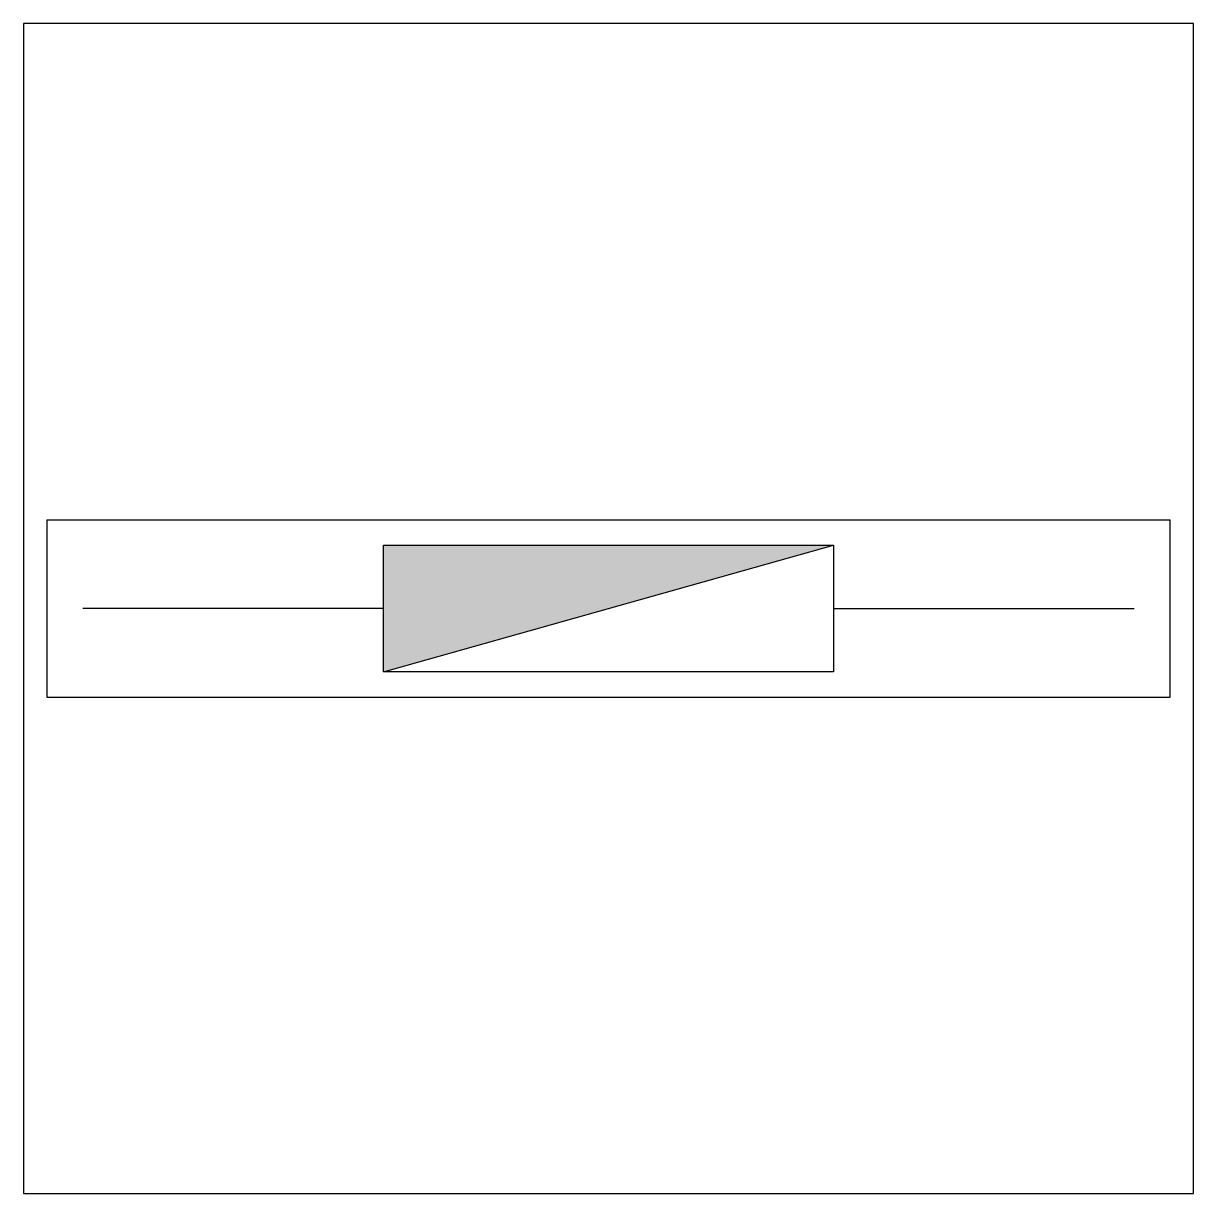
# Model space of a CAD drawing. Header units: millimetres. Extents: x 0 to 1000, y 0 to 1000.
import ezdxf

# ---------------------------------------------------------------- set-up
doc = ezdxf.new("R2010")
doc.units = ezdxf.units.MM
doc.layers.get('0').update_dxf_attribs({"color": 2})
doc.layers.add('1', color=1, linetype='Continuous')
doc.layers.add('3', color=7, linetype='Continuous')

msp = doc.modelspace()

# ---------------------------------------------------------------- hatches: boundary and pattern name
at = {"layer": '3'}
msp.add_hatch(color=256, dxfattribs=at).paths.add_polyline_path([(692.3, 554.1), (307.7, 554.1), (307.7, 445.9)])

# ---------------------------------------------------------------- linework, layer by layer
at = {"color": 2}
msp.add_lwpolyline([(0, 0), (1000, 0), (1000, 1000), (0, 1000)], close=True, dxfattribs=at)
at = {"layer": '1', "color": 1}
for p, q in [((20, 575.9), (20, 424.1)), ((20, 575.9), (980, 575.9)), ((980, 424.1), (980, 575.9)), ((20, 424.1), (980, 424.1))]:
    msp.add_line(p, q, dxfattribs=at)
at = {"layer": '3'}
for p, q in [((307.7, 445.9), (692.3, 554.1)), ((307.7, 500), (50.8, 500)), ((692.3, 500), (949.2, 500))]:
    msp.add_line(p, q, dxfattribs=at)
msp.add_lwpolyline([(307.7, 554.1), (692.3, 554.1), (692.3, 445.9), (307.7, 445.9)], close=True, dxfattribs=at)

doc.saveas('drawing.dxf')
